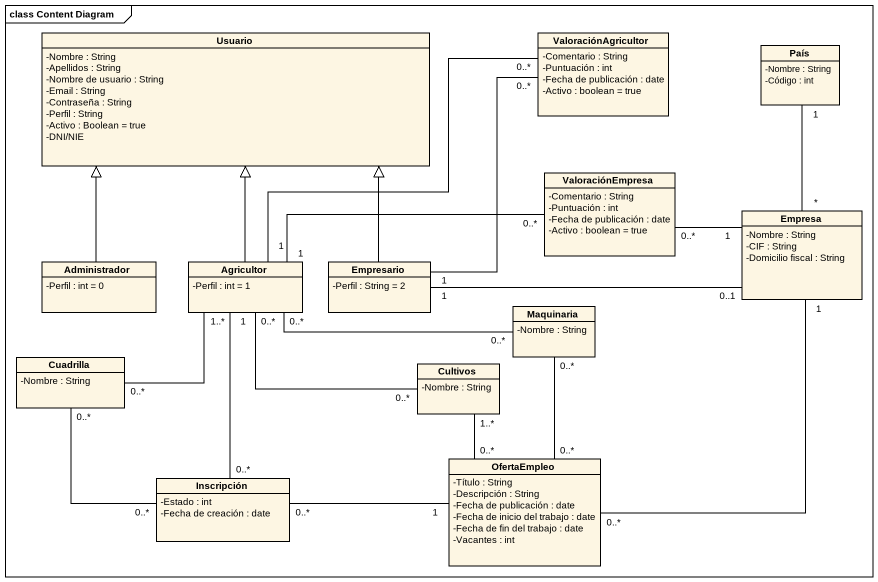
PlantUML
@startuml
mainframe class Content Diagram
hide circle
hide empty members
skinparam classAttributeIconSize 0
class Usuario {
  -Nombre : String
  -Apellidos : String
  -Nombre de usuario : String
  -Email : String
  -Contraseña : String
  -Perfil : String
  -Activo : Boolean = true
  -DNI/NIE
}
class ValoraciónAgricultor {
  -Comentario : String
  -Puntuación : int
  -Fecha de publicación : date
  -Activo : boolean = true
}
class País {
  -Nombre : String
  -Código : int
}
class ValoraciónEmpresa {
  -Comentario : String
  -Puntuación : int
  -Fecha de publicación : date
  -Activo : boolean = true
}
class Empresa {
  -Nombre : String
  -CIF : String
  -Domicilio fiscal : String
}
class Administrador {
  -Perfil : int = 0
}
class Agricultor {
  -Perfil : int = 1
}
class Empresario {
  -Perfil : String = 2
}
class Maquinaria {
  -Nombre : String
}
class Cuadrilla {
  -Nombre : String
}
class Cultivos {
  -Nombre : String
}
class Inscripción {
  -Estado : int
  -Fecha de creación : date
}
class OfertaEmpleo {
  -Título : String
  -Descripción : String
  -Fecha de publicación : date
  -Fecha de inicio del trabajo : date
  -Fecha de fin del trabajo : date
  -Vacantes : int
}
ValoraciónEmpresa "0..*" -right- "1" Empresa
Empresa "*" -up- "1" País
Empresa "1" -- "0..*" OfertaEmpleo
Administrador -up-|> Usuario
Agricultor -up-|> Usuario
Agricultor "1" -right- "0..*" ValoraciónAgricultor
Agricultor "1" -right- "0..*" ValoraciónEmpresa
Agricultor "0..*" -right- "0..*" Maquinaria
Agricultor "0..*" -right- "0..*" Cultivos
Agricultor "1" -- "0..*" Inscripción
Empresario -up-|> Usuario
Empresario "1" -up- "0..*" ValoraciónAgricultor
Empresario "1" -right- "0..1" Empresa
Maquinaria "0..*" -- "0..*" OfertaEmpleo
Cuadrilla "0..*" -right- "1..*" Agricultor
Cuadrilla "0..*" -- "0..*" Inscripción
Cultivos "1..*" -- "0..*" OfertaEmpleo
Inscripción "0..*" -right- "1" OfertaEmpleo
@enduml
